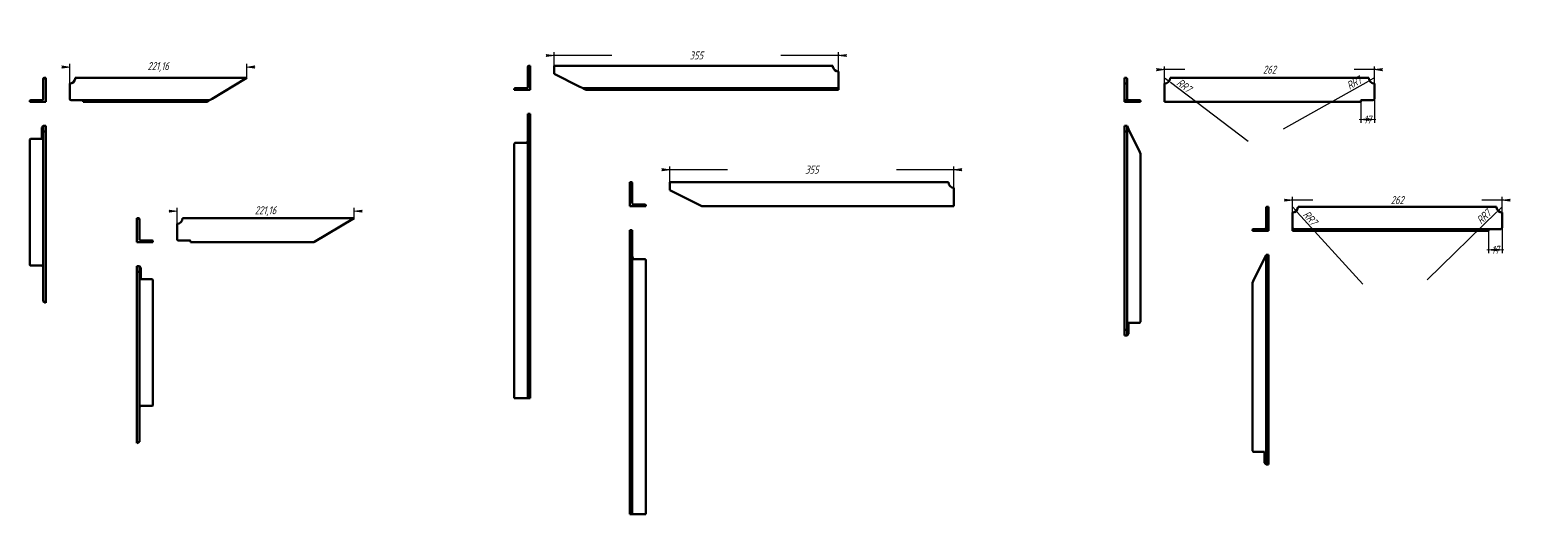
# Model space of a CAD drawing. Header units: millimetres. Extents: x -591 to 5315, y -924 to 297.
# Drawn here: x 4388 to 5315, y -738 to -435 of the extents above; entities that cross this region are included whole.
import ezdxf

# ---------------------------------------------------------------- set-up
doc = ezdxf.new("R2010")
doc.units = ezdxf.units.MM
doc.linetypes.add('K5LT_BASIC', pattern=[0])
doc.linetypes.add('K5LT_THIN', pattern=[0])
doc.layers.add('Системный слой', color=7, linetype='Continuous')
doc.layers.add('Системный слой (1)', color=7, linetype='Continuous', true_color=0x909090)
doc.styles.add('KDIMTEXTSTYLE', font='GOST_AU.SHX', dxfattribs={"width": 0.96, "oblique": 15, "height": 5})
doc.dimstyles.new('KDIMSTYLE (0.50)', dxfattribs={"dimtxt": 5, "dimasz": 1, "dimexe": 2, "dimexo": 0, "dimgap": 1, "dimtad": 1, "dimlfac": 2, "dimtxsty": 'KDIMTEXTSTYLE', "dimsah": 1, "dimcen": 0, "dimdle": 1, "dimadec": 0, "dimazin": 0, "dimtfac": 0.667, "dimtmove": 0, "dimatfit": 3, "dimfxl": 1, "dimtvp": 1, "dimtolj": 1, "dimtzin": 0, "dimarcsym": 0})

# ---------------------------------------------------------------- blocks, each defined once
blk = doc.blocks.new('KDIMARROW_01')
at = {"layer": 'Системный слой'}
blk.add_hatch(color=0, dxfattribs=at).paths.add_polyline_path([(-5, -0.6582624912261956), (0, 0), (-5, 0.658262491226197), (-4.5, 5.51091059616309e-16)])
at = {"layer": 'Системный слой', "color": 0, "linetype": 'K5LT_THIN', "lineweight": 18}
for p, q in [((-4.5, 5.51091059616309e-16), (-5, 0.658262491226197)), ((-5, 0.658262491226197), (0, 0)), ((0, 0), (-5, -0.6582624912261956)), ((-5, -0.6582624912261956), (-4.5, 5.51091059616309e-16))]:
    blk.add_line(p, q, dxfattribs=at)
at = {"layer": 'Системный слой (1)', "color": 0, "linetype": 'K5LT_THIN', "lineweight": 18}
blk.add_line((0, 0), (-1, 0), dxfattribs=at)
blk = doc.blocks.new('KDIMARROW_02')
at = {"layer": 'Системный слой'}
blk.add_hatch(color=0, dxfattribs=at).paths.add_polyline_path([(4.5, -5.51091059616309e-16), (5, 0.6582624912261956), (0, 0), (5, -0.658262491226197)])
at = {"layer": 'Системный слой', "color": 0, "linetype": 'K5LT_THIN', "lineweight": 18}
for p, q in [((5, 0.6582624912261956), (0, 0)), ((0, 0), (5, -0.658262491226197)), ((0, 0), (7, -8.572527594031472e-16)), ((4.5, -5.51091059616309e-16), (5, 0.6582624912261956)), ((5, -0.658262491226197), (4.5, -5.51091059616309e-16))]:
    blk.add_line(p, q, dxfattribs=at)
at = {"layer": 'Системный слой (1)', "color": 0, "linetype": 'K5LT_THIN', "lineweight": 18}
blk.add_line((0, 0), (-1, 0), dxfattribs=at)

msp = doc.modelspace()

# ---------------------------------------------------------------- linework, layer by layer
at = {"layer": 'Системный слой (1)', "color": 5, "linetype": 'K5LT_BASIC', "lineweight": 60, "true_color": 0x0000ff}
for p, q in [((4699.163046942652, -458.4048649492771), (4699.163046942652, -461.4048649492771)), ((4700.663046942652, -461.4048649492771), (4699.163046942652, -461.4048649492771)), ((4699.163046942652, -461.4048649492771), (4699.163046942652, -470.9048649492771)), ((4700.663046942652, -457.9048649492771), (4699.663046942652, -457.9048649492771)), ((4700.663046942652, -461.4048649492771), (4700.663046942652, -457.9048649492771)), ((4700.663046942652, -472.9048649492771), (4700.663046942652, -461.4048649492771)), ((4715.663046942653, -458.4048649492713), (4715.663046942653, -457.9048649492713)), ((4715.663046942653, -457.9048649492713), (4889.663046942653, -457.9048649492771)), ((4715.663046942653, -462.9048649492771), (4715.663046942653, -458.4048649492713)), ((4731.663046942653, -470.9048649492771), (4715.663046942653, -462.9048649492771)), ((4893.163046942653, -461.4048649492771), (4893.163046942653, -470.9048649492771)), ((4397.923349020264, -465.4048649492742), (4396.423349020264, -465.9296788450555)), ((4396.423349020264, -465.9296788450555), (4396.423349020264, -465.9048649492742)), ((4396.423349020264, -478.4048649492742), (4396.423349020264, -465.9296788450555)), ((4396.923349020264, -465.4048649492742), (4397.923349020264, -465.4048649492742)), ((4397.923349020264, -480.4048649492742), (4397.923349020264, -465.4048649492742)), ((4412.923349020264, -468.9048649492742), (4412.923349020264, -478.4048649492742)), ((4416.423349020264, -465.4048649492742), (4522.918386241108, -465.4048649492742)), ((4501.834846125348, -478.4048649492742), (4522.626822965674, -465.9296788450555)), ((4523.501512791976, -465.4048649492742), (4522.626822965674, -465.9296788450555)), ((4522.626822965674, -465.9296788450555), (4522.626822965674, -465.9048649492742)), ((4522.918386241108, -465.4048649492742), (4523.501512791976, -465.4048649492742)), ((4690.663046942652, -472.4048649492771), (4690.663046942652, -472.9048649492771)), ((4698.163046942652, -471.9048649492771), (4691.163046942652, -471.9048649492771)), ((4731.663046942653, -470.9048649492771), (4733.663046942653, -471.9048649492723)), ((4733.663046942653, -471.9048649492723), (4893.163046942653, -471.9048649492771)), ((4734.663046942653, -472.4048649492723), (4733.663046942653, -471.9048649492723)), ((4735.663046942653, -472.9048649492771), (4734.663046942653, -472.4048649492723)), ((4893.163046942653, -470.9048649492771), (4893.163046942653, -471.9048649492771)), ((4893.163046942653, -471.9048649492771), (4893.163046942653, -472.4048649492771)), ((4893.163046942653, -472.4048649492771), (4893.163046942653, -472.9048649492771)), ((5071.948363789985, -465.4048649492772), (5071.948363789985, -468.9048649492772)), ((5072.948363789985, -465.4048649492772), (5071.948363789985, -465.4048649492772)), ((5073.448363789985, -468.9048649492772), (5071.948363789985, -468.9048649492772)), ((5071.948363789985, -478.4048649492772), (5071.948363789985, -468.9048649492772)), ((5073.448363789985, -465.9048649492772), (5073.448363789985, -468.9048649492772)), ((5073.448363789985, -468.9048649492772), (5073.448363789985, -478.4048649492772)), ((5096.948363789985, -468.9048649492772), (5096.948363789985, -480.4048649492772)), ((5224.448363789963, -465.4048649492772), (5100.448363789985, -465.4048649492772)), ((5227.948363789963, -478.4048649492772), (5227.948363789963, -468.9048649492772)), ((4387.923349020264, -480.4048649492742), (4387.923349020264, -479.9048649492742)), ((4387.923349020264, -480.4048649492742), (4397.923349020264, -480.4048649492742)), ((4388.423349020264, -479.4048649492742), (4395.423349020264, -479.4048649492742)), ((4413.923349020264, -479.4048649492742), (4420.923349020264, -479.4048649492742)), ((4420.923349020264, -479.4048649492742), (4500.168179458627, -479.4048649492742)), ((4421.423349020264, -479.9048649492742), (4421.423349020264, -480.4048649492742)), ((4421.423349020264, -480.4048649492742), (4498.501512791976, -480.4048649492742)), ((4498.501512791976, -480.4048649492742), (4499.334846125294, -479.9048649492742)), ((4499.334846125294, -479.9048649492742), (4500.168179458627, -479.4048649492742)), ((4501.834846125348, -478.4048649492742), (4500.168179458627, -479.4048649492742)), ((4690.663046942652, -472.9048649492771), (4700.663046942652, -472.9048649492771)), ((4735.663046942653, -472.9048649492771), (4893.163046942653, -472.9048649492771)), ((5071.948363789985, -478.4048649492772), (5071.948363789985, -479.4048649492772)), ((5071.948363789985, -479.9048649492772), (5071.948363789985, -479.4048649492772)), ((5074.448363789985, -479.4048649492772), (5071.948363789985, -479.4048649492772)), ((5071.948363789985, -480.4048649492772), (5071.948363789985, -479.9048649492772)), ((5081.948363789985, -480.4048649492772), (5071.948363789985, -480.4048649492772)), ((5081.448363789985, -479.4048649492772), (5074.448363789985, -479.4048649492772)), ((5081.948363789985, -479.9048649492772), (5081.948363789985, -480.4048649492772)), ((5219.44836379005, -480.4048649492772), (5096.948363789985, -480.4048649492772)), ((5219.44836379005, -480.4048649492772), (5219.448363789985, -479.9048649492772)), ((5219.948363789985, -479.4048649492772), (5226.948363789985, -479.4048649492772)), ((4699.163046942652, -487.9048649492788), (4699.163046942652, -661.9407633341393)), ((4699.163046942652, -487.9048649492788), (4699.663046942652, -487.9048649492788)), ((4700.663046942652, -487.9048649492788), (4699.663046942652, -487.9048649492788)), ((4700.663046942652, -487.9048649492788), (4700.663046942652, -661.9048649492788)), ((4395.423349020264, -496.4048649492747), (4396.423349020264, -495.4048649492747)), ((4395.423349020264, -496.4048649492747), (4395.423349020264, -503.4048649492747)), ((4396.423349020264, -498.8689665644147), (4396.423349020264, -495.4048649492747)), ((4397.923349020264, -495.4048649492747), (4396.423349020264, -495.4048649492747)), ((4396.423349020264, -498.8689665644147), (4396.423349020264, -605.1083388946845)), ((4397.923349020264, -498.9048649492747), (4396.923349020264, -498.9048649492747)), ((4397.923349020264, -495.4048649492747), (4397.923349020264, -498.9048649492747)), ((4397.923349020264, -498.9048649492747), (4397.923349020264, -605.983028720987)), ((5073.448363789985, -495.404864949277), (5071.948363789985, -495.404864949277)), ((5071.948363789985, -495.404864949277), (5071.948363789985, -498.904864949277)), ((5071.948363789985, -622.9048649492547), (5071.948363789985, -498.904864949277)), ((5072.948363789985, -498.9048649493971), (5071.948363789985, -498.904864949277)), ((5073.448363789985, -495.404864949277), (5074.448363789985, -497.4636884787196)), ((5073.448363789985, -495.404864949277), (5073.448363789985, -498.8689665644197)), ((5073.448363789985, -622.9407633341148), (5073.448363789985, -498.8689665644197)), ((5081.448363789985, -511.875453184562), (5074.448363789985, -497.4636884787196)), ((4388.423349020264, -503.4048649492747), (4387.923349020264, -503.9048649492743)), ((4387.923349020264, -503.9048649492743), (4387.923349020264, -581.8163620543041)), ((4388.423349020264, -503.4048649492747), (4395.423349020264, -503.4048649492747)), ((4690.663046942652, -506.9048649492793), (4690.663046942652, -665.4048649492793)), ((4691.163046942652, -505.9048649492793), (4698.163046942652, -505.9048649492793)), ((5081.948363789985, -512.904864949277), (5081.448363789985, -511.875453184562)), ((5081.948363789985, -617.9048649493125), (5081.948363789985, -512.904864949277)), ((4762.849889293376, -530.5851844852016), (4763.849889293376, -530.5851844852016)), ((4762.849889293376, -534.0851844852016), (4762.849889293376, -530.5851844852016)), ((4762.849889293376, -545.5851844852016), (4762.849889293376, -534.0851844852016)), ((4762.849889293376, -534.0851844852016), (4764.349889293376, -534.0851844852016)), ((4764.349889293376, -531.0851844852016), (4764.349889293376, -534.0851844852016)), ((4764.349889293376, -534.0851844852016), (4764.349889293376, -543.5851844852016)), ((4787.849889293375, -535.5851844852016), (4787.849889293375, -530.5851844851958)), ((4787.849889293375, -530.5851844851958), (4961.849889293375, -530.5851844852016)), ((4807.849889293376, -545.5851844852016), (4787.849889293375, -535.5851844852016)), ((4965.349889293376, -545.5851844852016), (4965.349889293376, -534.0851844852016)), ((4772.849889293376, -545.5851844852016), (4762.849889293376, -545.5851844852016)), ((4765.349889293376, -544.5851844852016), (4772.349889293376, -544.5851844852016)), ((4772.849889293376, -545.0851844852016), (4772.849889293376, -545.5851844852016)), ((4807.849889293376, -545.5851844852016), (4965.349889293376, -545.5851844852016)), ((5160.275864133282, -546.4408441497785), (5160.275864133282, -549.4408441497785)), ((5160.775864133282, -545.9408441497785), (5161.775864133282, -545.9408441497785)), ((5161.775864133282, -545.9408441497785), (5161.775864133282, -549.4408441497785)), ((5304.275864133289, -545.9408441497785), (5180.275864133431, -545.9408441497785)), ((4454.96243090612, -568.0629718485864), (4454.96243090612, -553.0629718485864)), ((4454.96243090612, -553.0629718485864), (4456.46243090612, -553.5877857443676)), ((4455.96243090612, -553.0629718485864), (4454.96243090612, -553.0629718485864)), ((4456.46243090612, -553.5877857443676), (4456.46243090612, -553.5629718485864)), ((4456.46243090612, -566.0629718485864), (4456.46243090612, -553.5877857443676)), ((4483.46243090612, -553.0629718485864), (4590.540594677832, -553.0629718485864)), ((4565.540594677832, -568.0629718485864), (4590.540594677832, -553.0629718485864)), ((5160.275864133282, -549.4408441497785), (5161.775864133282, -549.4408441497785)), ((5160.275864133282, -549.4408441497785), (5160.275864133282, -558.9408441497785)), ((5161.775864133282, -558.9408441497785), (5161.775864133282, -549.4408441497785)), ((5176.775864133311, -558.9408441497785), (5176.775864133311, -549.4408441497785)), ((5307.775864133289, -549.4408441497785), (5307.775864133344, -558.9408441497785)), ((4479.96243090612, -566.0629718485864), (4479.96243090612, -556.5629718485864)), ((4763.849889293376, -560.5851844852036), (4762.849889293376, -560.5851844852036)), ((4762.849889293376, -560.5851844852036), (4762.849889293376, -734.5851844852036)), ((4763.849889293376, -560.5851844852036), (4764.349889293376, -560.5851844852036)), ((4764.349889293376, -560.5851844852036), (4764.349889293376, -734.6210828700641)), ((5151.775864133282, -560.4408441497785), (5151.775864133282, -560.9408441497785)), ((5151.775864133282, -560.9408441497785), (5161.775864133282, -560.9408441497785)), ((5152.275864133282, -559.9408441497785), (5159.275864133282, -559.9408441497785)), ((5159.275864133282, -559.9408441497785), (5161.775864133282, -559.9408441497785)), ((5161.775864133282, -558.9408441497785), (5161.775864133282, -559.9408441497785)), ((5161.775864133282, -560.4408441497785), (5161.775864133282, -559.9408441497785)), ((5161.775864133282, -560.9408441497785), (5161.775864133282, -560.4408441497785)), ((5176.775864133311, -558.9408441497785), (5176.775864133311, -560.9408441497785)), ((5194.275864133311, -560.9408441497699), (5176.775864133311, -560.9408441497785)), ((5193.246452368597, -559.9408441497785), (5178.834687662755, -559.9408441497785)), ((5299.775864133364, -559.9408441497785), (5193.246452368597, -559.9408441497785)), ((5194.275864133311, -560.4408441497785), (5194.275864133311, -560.9408441497699)), ((5299.275864133348, -560.9408441497785), (5194.275864133311, -560.9408441497699)), ((5299.275864133348, -560.4408441497785), (5299.275864133348, -560.9408441497785)), ((5306.775864133267, -559.9408441497785), (5299.775864133364, -559.9408441497785)), ((4464.96243090612, -568.0629718485864), (4454.96243090612, -568.0629718485864)), ((4464.46243090612, -567.0629718485864), (4457.46243090612, -567.0629718485864)), ((4464.96243090612, -568.0629718485864), (4464.96243090612, -567.5629718485864)), ((4487.96243090612, -567.0629718485864), (4480.96243090612, -567.0629718485864)), ((4488.46243090612, -568.0629718485864), (4488.46243090612, -567.5629718485864)), ((4488.46243090612, -568.0629718485864), (4565.540594677832, -568.0629718485864)), ((4388.423349020264, -582.6496953876372), (4395.423349020264, -582.6496953876372)), ((4454.96243090612, -583.0629718485839), (4456.46243090612, -583.0629718485839)), ((4454.96243090612, -583.0629718485839), (4454.96243090612, -586.5629718485839)), ((4456.46243090612, -586.5270734637238), (4456.46243090612, -583.0629718485839)), ((4457.46243090612, -584.0629718485839), (4456.46243090612, -583.0629718485839)), ((4765.349889293376, -578.5851844852041), (4772.349889293376, -578.5851844852041)), ((4772.849889293376, -579.5851844852041), (4772.849889293376, -738.0851844852041)), ((5152.275864133282, -592.4114323850642), (5159.275864133282, -577.9996676792218)), ((5160.275864133282, -575.9408441497792), (5159.275864133282, -577.9996676792218)), ((5160.275864133282, -575.9408441497792), (5161.775864133282, -575.9408441497792)), ((5160.275864133282, -575.9408441497792), (5160.275864133282, -579.4049457649219)), ((5160.275864133282, -703.476742534617), (5160.275864133282, -579.4049457649219)), ((5160.775864133282, -579.4408441498992), (5161.775864133282, -579.4408441497792)), ((5161.775864133282, -575.9408441497792), (5161.775864133282, -579.4408441497792)), ((5161.775864133282, -703.4408441497569), (5161.775864133282, -579.4408441497792)), ((4454.96243090612, -586.5629718485839), (4455.96243090612, -586.5629718485839)), ((4454.96243090612, -586.5629718485839), (4454.96243090612, -693.6411356202962)), ((4456.46243090612, -586.5270734637238), (4456.46243090612, -692.7664457939936)), ((4457.46243090612, -584.0629718485839), (4457.46243090612, -591.0629718485839)), ((4464.46243090612, -591.0629718485839), (4457.46243090612, -591.0629718485839)), ((4464.46243090612, -591.0629718485839), (4464.96243090612, -591.5629718485834)), ((4464.96243090612, -591.5629718485834), (4464.96243090612, -669.4744689536133)), ((5151.775864133282, -593.4408441497792), (5152.275864133282, -592.4114323850642)), ((5151.775864133282, -698.4408441498147), (5151.775864133282, -593.4408441497792)), ((4396.923349020264, -605.3999021701193), (4396.423349020264, -605.1083388946845)), ((4396.923349020264, -605.3999021701193), (4397.923349020264, -605.983028720987)), ((5081.448363789985, -618.4048649493297), (5074.448363789985, -618.404864949387)), ((5074.448363789985, -625.404864949232), (5074.448363789985, -618.404864949387)), ((5081.448363789985, -618.4048649493297), (5081.948363789985, -617.9048649493125)), ((5071.948363789985, -622.9048649492547), (5071.948363789985, -626.4048649492547)), ((5072.948363789985, -622.9048649492547), (5071.948363789985, -622.9048649492547)), ((5073.448363789985, -626.4048649492547), (5071.948363789985, -626.4048649492547)), ((5073.448363789985, -622.9407633341148), (5073.448363789985, -626.4048649492547)), ((5074.448363789985, -625.404864949232), (5073.448363789985, -626.4048649492547)), ((4691.163046942652, -665.4048649492793), (4690.663046942652, -665.4048649492793)), ((4698.163046942652, -665.4048649492793), (4691.163046942652, -665.4048649492793)), ((4699.163046942652, -665.4048649492793), (4698.163046942652, -665.4048649492793)), ((4699.163046942652, -661.9407633341393), (4699.163046942652, -665.4048649492793)), ((4700.663046942652, -665.4048649492793), (4699.163046942652, -665.4048649492793)), ((4700.663046942652, -661.9048649492788), (4699.663046942652, -661.9048649492788)), ((4700.663046942652, -665.4048649492793), (4700.663046942652, -661.9048649492788)), ((4464.46243090612, -670.3078022869463), (4457.46243090612, -670.3078022869463)), ((4455.96243090612, -693.0580090694284), (4454.96243090612, -693.6411356202962)), ((4455.96243090612, -693.0580090694284), (4456.46243090612, -692.7664457939936)), ((5152.275864133282, -698.940844149832), (5151.775864133282, -698.4408441498147)), ((5152.275864133282, -698.940844149832), (5159.275864133282, -698.9408441498892)), ((5159.275864133282, -705.9408441497342), (5159.275864133282, -698.9408441498892)), ((5160.275864133282, -703.476742534617), (5160.275864133282, -706.9408441498119)), ((5160.775864133282, -703.4408441497569), (5161.775864133282, -703.4408441497569)), ((5161.775864133282, -703.4408441497569), (5161.775864133282, -706.9408441497569)), ((5159.275864133282, -705.9408441497342), (5160.275864133282, -706.9408441498119)), ((5160.275864133282, -706.9408441498119), (5161.775864133282, -706.9408441497569)), ((4762.849889293376, -734.5851844852036), (4763.849889293376, -734.5851844852036)), ((4762.849889293376, -738.0851844852041), (4762.849889293376, -734.5851844852036)), ((4762.849889293376, -738.0851844852041), (4764.349889293376, -738.0851844852041)), ((4764.349889293376, -734.6210828700641), (4764.349889293376, -738.0851844852041)), ((4764.349889293376, -738.0851844852041), (4765.349889293376, -738.0851844852041)), ((4765.349889293376, -738.0851844852041), (4772.349889293376, -738.0851844852041)), ((4772.349889293376, -738.0851844852041), (4772.849889293376, -738.0851844852041))]:
    msp.add_line(p, q, dxfattribs=at)
for centre, radius, start, end in [((4699.663046942652, -458.4048649492763), 0.4999999999999455, 90, 180.0000000000846), ((4893.163046942653, -457.9048649492771), 3.500000000000258, 180, 188.213210701733), ((4893.163046942653, -457.9048649492771), 3.50000000000026, 188.2132107017327, 269.9999999999997), ((4396.923349020264, -465.9048649492742), 0.4999999999999455, 90.00000000170395, 180), ((4412.923349020264, -465.4048649492742), 3.499999999999922, 270.0000000000002, 351.7867892982671), ((4412.923349020264, -465.4048649492742), 3.499999999999923, 351.7867892982912, 0), ((4691.163046942652, -472.4048649492771), 0.4999999999999455, 90, 180), ((4698.163046942652, -470.9048649492771), 0.999999999999946, 270, 0), ((5072.948363789985, -465.9048649492772), 0.4999999999999455, 0, 90), ((5096.948363789985, -465.4048649492772), 3.499999999999923, 270, 0), ((5227.948363789956, -465.4048649492772), 3.499999999999923, 180, 270), ((4388.423349020264, -479.9048649492742), 0.4999999999999455, 90.0000000000017, 180.0000000014858), ((4395.423349020264, -478.4048649492742), 0.999999999999946, 270, 0), ((4413.923349020264, -478.4048649492742), 1.000000000000169, 180, 270), ((4420.923349020264, -479.9048649492742), 0.4999999999998346, 0, 90), ((5074.448363789985, -478.4048649492772), 0.999999999999946, 180, 270.0000000009461), ((5081.448363789985, -479.9048649492772), 0.4999999999999455, 0, 90.00000000341647), ((5219.948363789985, -479.9048649492772), 0.5000000000000565, 90, 180), ((5226.948363789985, -478.4048649492772), 0.999999999999946, 270, 0), ((4763.849889293376, -531.0851844852008), 0.4999999999999455, 0, 90.00000000008468), ((4965.349889293376, -530.5851844852016), 3.500000000000258, 180, 270), ((4765.349889293376, -543.5851844852016), 0.999999999999946, 180, 270), ((4772.349889293376, -545.0851844852016), 0.4999999999999455, 0, 90), ((5160.775864133282, -546.4408441497785), 0.4999999999999455, 90, 180), ((5176.775864133311, -545.9408441497785), 3.499999999999923, 270, 351.7867892982733), ((5176.775864133311, -545.9408441497783), 3.499999999999923, 351.7867892982734, 0), ((5307.775864133289, -545.9408441497783), 3.499999999999924, 180.0000000000054, 188.2132107017448), ((5307.775864133282, -545.9408441497785), 3.499999999999922, 188.2132107017328, 269.9999999999998), ((4455.96243090612, -553.5629718485864), 0.4999999999999455, 0, 89.99999999829609), ((4479.96243090612, -553.0629718485864), 3.499999999999923, 270, 0), ((5152.275864133282, -560.4408441497785), 0.5000000000000565, 89.99999999679848, 180), ((5159.275864133282, -558.9408441497785), 0.999999999999946, 269.9999999989334, 0), ((5299.775864133311, -560.4408441497785), 0.5000000000000547, 89.99999999679848, 180), ((5306.775864133311, -558.9408441497785), 0.9999999999999425, 269.9999999989334, 0), ((4457.46243090612, -566.0629718485864), 0.999999999999946, 179.9999999993028, 270), ((4464.46243090612, -567.5629718485864), 0.4999999999999455, 0, 89.99999999999832), ((4480.96243090612, -566.0629718485864), 1.000000000000169, 180, 270), ((4487.96243090612, -567.5629718485864), 0.4999999999998346, 0, 90)]:
    msp.add_arc(centre, radius, start, end, dxfattribs=at)
for centre, major_axis, ratio, start_param, end_param in [((4522.918386241148, -465.9048649492742), (3.061616997868049e-17, 0.4999999999999455), 0.5831265508684775, 0, 1.570796326794897), ((4691.163046942652, -506.9048649492693), (-1.836970198720938e-16, -0.9999999999999502), 0.4999999999999704, 3.14159265359002, 4.712388980392807), ((4698.163046942652, -503.9048649492679), (-3.673940397442078e-16, -2.00000000000001), 0.4999999999999705, 0, 1.570796326789303), ((5178.834687662709, -558.9408441497785), (-2.058823529411711, -1.437668786582429e-14), 0.4857142857142722, 0, 1.570796326815031), ((5193.246452368612, -560.4408441497785), (-1.029411764705799, -7.188343932911749e-15), 0.4857142857142722, 3.141592653589777, 4.712388980402473), ((4388.423349020264, -581.8163620543332), (-1.495605451156048e-14, -0.833333333333239), 0.6000000000000025, 4.712388980358787, 6.283185307179586), ((4395.423349020264, -584.3163620543332), (-2.991210902312261e-14, -1.66666666666657), 0.6000000000000025, 1.570796326782757, 3.141592653589823), ((4765.349889293376, -576.5851844851927), (-3.673940397442078e-16, -2.00000000000001), 0.4999999999999705, 4.712388980390283, 6.283185307179586), ((4772.349889293376, -579.5851844851941), (-1.836970198720938e-16, -0.9999999999999502), 0.4999999999999704, 1.570796326786779, 3.141592653590191), ((4457.46243090612, -671.9744689536424), (2.929978562354897e-14, -1.66666666666657), 0.6000000000000025, 3.141592653589764, 4.712388980396829), ((4464.46243090612, -669.4744689536424), (1.464989281177368e-14, -0.833333333333239), 0.6000000000000025, 0, 1.570796326820799)]:
    msp.add_ellipse(centre, major_axis=major_axis, ratio=ratio, start_param=start_param, end_param=end_param, dxfattribs=at)
for points, knots in [([(4396.423349020264, -498.8689665644147), (4396.423349146049, -498.8747102619391), (4396.431222924018, -498.8829512411189), (4396.454691531584, -498.8900919395164), (4396.47479621801, -498.8938342678907), (4396.490831661117, -498.8960837162899), (4396.513880393778, -498.8985316771182), (4396.553412806552, -498.9013743497608), (4396.610358132973, -498.9033591294024), (4396.68593097417, -498.9044824504044), (4396.764100091507, -498.9048263030918), (4396.84752120538, -498.9048666073923), (4396.89895049752, -498.9048649391957), (4396.923349020264, -498.9048649492747)], [0, 0, 0, 0, 2.115008332514853, 3.515601260409985, 4.102685550442064, 4.725043643086607, 5.317910936496801, 6.408661989869586, 8.210870262095424, 9.428041325308856, 11.27206717204577, 12.7160121062607, 14, 14, 14, 14]), ([(5073.448363789985, -498.8689665644197), (5073.448363664201, -498.8747102620096), (5073.440489886229, -498.8829512409466), (5073.417021278666, -498.8900919395346), (5073.396916592239, -498.8938342678903), (5073.380881149131, -498.8960837162931), (5073.357832416469, -498.8985316771209), (5073.318300003688, -498.9013743497703), (5073.261354677273, -498.9033591294024), (5073.185781836091, -498.9044824503967), (5073.107612718764, -498.9048263030982), (5073.02419160489, -498.9048666073982), (5072.972762312742, -498.9048649392034), (5072.948363789985, -498.9048649493971)], [0, 0, 0, 0, 2.115008332424598, 3.515601260314319, 4.102685550408168, 4.725043643132744, 5.317910936636275, 6.408661989982009, 8.210870262295883, 9.428041325099501, 11.27206717149733, 12.71601210559998, 14, 14, 14, 14]), ([(5160.275864133282, -579.4049457649219), (5160.275864259066, -579.4106894625118), (5160.283738037036, -579.4189304415856), (5160.307206644603, -579.4260711400264), (5160.327311331029, -579.4298134683947), (5160.343346774136, -579.4320629167944), (5160.366395506797, -579.4345108776245), (5160.405927919577, -579.4373535502675), (5160.462873245993, -579.4393383299009), (5160.538446087181, -579.4404616509225), (5160.616615204495, -579.4408055035954), (5160.700036318372, -579.4408458078935), (5160.751465610522, -579.4408441397084), (5160.775864133282, -579.4408441498992)], [0, 0, 0, 0, 2.115008332575919, 3.515601260443165, 4.102685550504879, 4.72504364312403, 5.317910936527415, 6.408661989938354, 8.210870262315353, 9.428041325095071, 11.2720671714391, 12.71601210541401, 14, 14, 14, 14]), ([(4456.46243090612, -586.5270734637238), (4456.462430780336, -586.5328171612509), (4456.454557002366, -586.541058140428), (4456.431088394801, -586.5481988388242), (4456.410983708372, -586.5519411671999), (4456.394948265264, -586.5541906155977), (4456.371899532602, -586.5566385764255), (4456.332367119822, -586.5594812490713), (4456.275421793405, -586.5614660287165), (4456.199848952234, -586.5625893496976), (4456.121679834945, -586.5629332024087), (4456.038258721073, -586.5629735066991), (4455.986829428909, -586.5629718385094), (4455.96243090612, -586.5629718485839)], [0, 0, 0, 0, 2.115008332396485, 3.515601260432784, 4.102685550525186, 4.725043643166154, 5.317910936624927, 6.408661990031514, 8.210870262342725, 9.428041325109412, 11.27206717064976, 12.71601210396432, 14, 14, 14, 14]), ([(5072.948363789985, -622.9048649492547), (5072.994689315577, -622.904865091652), (5073.086950845602, -622.904827088747), (5073.198328097829, -622.9052415604433), (5073.281653290031, -622.9069055202904), (5073.340790232493, -622.9096093139733), (5073.380666049015, -622.9133571473217), (5073.430718406373, -622.9213704747026), (5073.448363753555, -622.9307417992545), (5073.448363789985, -622.9407633341148)], [0, 0, 0, 0, 1.763066633671711, 3.523335688984412, 4.604032639644179, 5.705167036000825, 6.773127678446355, 7.35962595965032, 10, 10, 10, 10]), ([(4699.663046942652, -661.9048649492788), (4699.616721412, -661.904865091637), (4699.524459872347, -661.9048270887697), (4699.413082610947, -661.9052415606702), (4699.329757412898, -661.9069055211112), (4699.27061996595, -661.9096093389094), (4699.230743675709, -661.9133572491191), (4699.180691872913, -661.9213706707992), (4699.163046979082, -661.9307419569109), (4699.163046942652, -661.9407633341393)], [0, 0, 0, 0, 1.763066839832262, 3.523336042592617, 4.604033074972476, 5.705167727413797, 6.773156272255749, 7.359667941212129, 10, 10, 10, 10]), ([(5160.775864133282, -703.4408441497569), (5160.729538607691, -703.4408442921606), (5160.637277077666, -703.4408062892533), (5160.525899825439, -703.4412207609446), (5160.442574633236, -703.4428847207621), (5160.383437690771, -703.4455885144791), (5160.343561874245, -703.449336347808), (5160.293509516897, -703.4573496752253), (5160.275864169713, -703.4667209997504), (5160.275864133282, -703.476742534617)], [0, 0, 0, 0, 1.763066633667446, 3.523335688957461, 4.604032639636946, 5.705167036012104, 6.773127678512669, 7.35962595979928, 10, 10, 10, 10]), ([(4763.849889293376, -734.5851844852036), (4763.896214824027, -734.5851846275646), (4763.988476363683, -734.5851466246963), (4764.099853625081, -734.5855610965882), (4764.183178823129, -734.5872250570328), (4764.242316270078, -734.5899288748274), (4764.282192560318, -734.5936767850321), (4764.332244363117, -734.6016902067399), (4764.349889256947, -734.6110614928434), (4764.349889293376, -734.6210828700641)], [0, 0, 0, 0, 1.763066839834749, 3.523336042599067, 4.604033074977315, 5.705167727418895, 6.773156272259608, 7.3596679412124, 10, 10, 10, 10])]:
    msp.add_open_spline(points, degree=3, knots=knots, dxfattribs=at)

# ---------------------------------------------------------------- dimensions: what is measured, and where the dimension line sits
at = {"layer": 'Системный слой (1)', "color": 7}
for base, p1, p2, location, override in [((4715.663046942653, -451.3869391572571), (4893.163046942653, -461.4048649492771), (4715.663046942653, -458.4048649492713), (4804.413046942653, -451.3869391572571), {"dimexo": 0, "dimpost": '\\H5.0;\\W0.965;\\Q15;<>', "dimblk1": 'KDIMARROW_01', "dimblk2": 'KDIMARROW_01', "dimse1": 0, "dimse2": 0, "dimclrt": 7, "dimtolj": 1}), ((4412.923349020264, -458.6254610538845), (4523.501512791976, -465.4048649492742), (4412.923349020264, -468.9048649492742), (4468.21243090612, -458.6254610538845), {"dimexo": 0, "dimpost": '\\H5.0;\\W0.965;\\Q15;<>', "dimblk1": 'KDIMARROW_01', "dimblk2": 'KDIMARROW_01', "dimse1": 0, "dimse2": 0, "dimclrt": 7, "dimtolj": 1}), ((5096.948363789985, -460.2480582176242), (5227.948363789963, -468.9048649492772), (5096.948363789985, -468.9048649492771), (5162.448363789974, -460.2480582176242), {"dimexo": 0, "dimpost": '\\H5.0;\\W0.965;\\Q15;<>', "dimblk1": 'KDIMARROW_01', "dimblk2": 'KDIMARROW_01', "dimse1": 0, "dimse2": 0, "dimclrt": 7, "dimtolj": 1}), ((5219.44836379005, -491.4491059153188), (5227.948363789985, -478.4048649492772), (5219.44836379005, -480.4048649492772), (5223.698363790018, -491.4491059153188), {"dimexo": 0, "dimpost": '\\H5.0;\\W0.965;\\Q15;<>', "dimblk1": 'KDIMARROW_02', "dimblk2": 'KDIMARROW_02', "dimse1": 0, "dimse2": 0, "dimclrt": 7, "dimtolj": 1}), ((4787.849889293375, -522.7450065040562), (4965.349889293376, -534.0851844852018), (4787.849889293375, -530.5851844851958), (4876.599889293375, -522.7450065040562), {"dimexo": 0, "dimpost": '\\H5.0;\\W0.965;\\Q15;<>', "dimblk1": 'KDIMARROW_01', "dimblk2": 'KDIMARROW_01', "dimse1": 0, "dimse2": 0, "dimclrt": 7, "dimtolj": 1}), ((5176.775864133311, -541.7485288075635), (5307.775864133282, -549.4408441497785), (5176.775864133311, -549.4408441497785), (5242.275864133297, -541.7485288075635), {"dimexo": 0, "dimpost": '\\H5.0;\\W0.965;\\Q15;<>', "dimblk1": 'KDIMARROW_01', "dimblk2": 'KDIMARROW_01', "dimse1": 0, "dimse2": 0, "dimclrt": 7, "dimtolj": 1}), ((4479.96243090612, -548.6813673738407), (4590.540594677832, -553.0629718485864), (4479.96243090612, -556.5629718485862), (4535.251512791976, -548.6813673738407), {"dimexo": 0, "dimpost": '\\H5.0;\\W0.965;\\Q15;<>', "dimblk1": 'KDIMARROW_01', "dimblk2": 'KDIMARROW_01', "dimse1": 0, "dimse2": 0, "dimclrt": 7, "dimtolj": 1}), ((5299.275864133348, -572.8238494758374), (5307.775864133344, -558.9408441497785), (5299.275864133348, -560.9408441497785), (5303.525864133346, -572.8238494758374), {"dimexo": 0, "dimpost": '\\H5.0;\\W0.965;\\Q15;<>', "dimblk1": 'KDIMARROW_02', "dimblk2": 'KDIMARROW_02', "dimse1": 0, "dimse2": 0, "dimclrt": 7, "dimtolj": 1})]:
    msp.add_linear_dim(base=base, p1=p1, p2=p2, location=location, dimstyle='KDIMSTYLE (0.50)', override=override, dxfattribs=at).render()
for center, radius, location in [((5227.948363789956, -465.4048649492772), 3.5000000000000338, (5216.977962692931, -471.5719155999988)), ((5096.948363789985, -465.4048649492772), 3.499999999999914, (5106.985200721185, -472.9972373304669)), ((5176.775864133311, -545.9408441497785), 3.4999999999997633, (5185.231950032426, -555.2616180031113)), ((5307.775864133282, -545.9408441497785), 3.5000000000000555, (5298.745111443969, -554.7059864659436))]:
    msp.add_radius_dim(center=center, radius=radius, location=location, dimstyle='KDIMSTYLE (0.50)', override={"dimpost": '\\H5.0;\\W0.965;\\Q15;R<>', "dimblk2": 'KDIMARROW_02', "dimclrt": 7, "dimtolj": 1}, dxfattribs=at).render()

doc.saveas('drawing.dxf')
